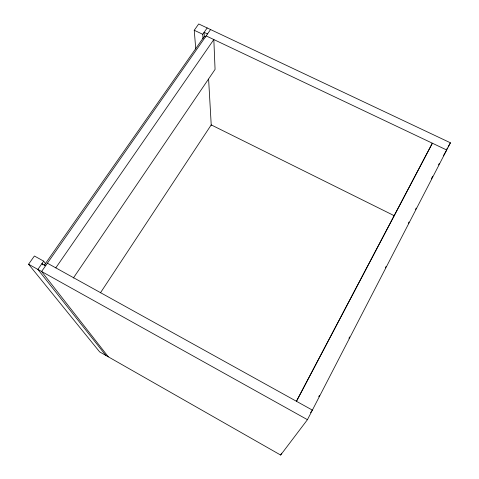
<?xml version="1.0" encoding="UTF-8"?>
<svg xmlns="http://www.w3.org/2000/svg" width="479" height="479" viewBox="0 0 479 479"><rect width="100%" height="100%" fill="white"/><g stroke="black" fill="none" stroke-linecap="round" stroke-linejoin="round"><path stroke-width="0.72" d="M318.751 396.714L319.433 395.385M348.946 338.27L349.634 336.941M385.32 267.869L386.008 266.54M408.312 223.37L409 222.04M415.521 209.425L416.209 208.096M431.304 178.871L432.681 176.218M438.513 164.926L439.195 163.596M45.894 264.133L43.673 261.139L34.404 256.002L28.572 264.234L99.656 351.891L280.646 455.05L307.44 419.688L450.428 142.802L198.707 23.95L194.24 30.261L195.749 48.906M280.646 455.05L281.616 453.188M446.679 149.268L447.428 147.975M448.176 146.682L450.428 142.802M443.332 155.819L446.703 150.005L206.138 35.901M100.44 292.831L211.221 124.887L394.379 215.784M73.377 278.012L215.065 69.395L213.826 39.547L55.792 267.857M210.574 29.554L41.601 271.497L108.32 356.825M44.134 265.426L204.335 36.332L205.689 36.973M43.673 261.139L37.871 269.414L105.841 355.418M203.018 38.751L202.731 34.284L207.179 27.95M310.512 412.653L312.38 410.114L47.391 263.205M207.497 33.955L204.096 32.344L204.365 36.823M194.24 30.261L202.731 34.284M45.631 265.731L41.907 263.66L42.805 264.851M28.572 264.234L307.44 419.688M208.61 79.161L211.251 125.402M432.082 143.73L296.351 401.468L432.363 143.203L432.082 143.73"/></g></svg>
